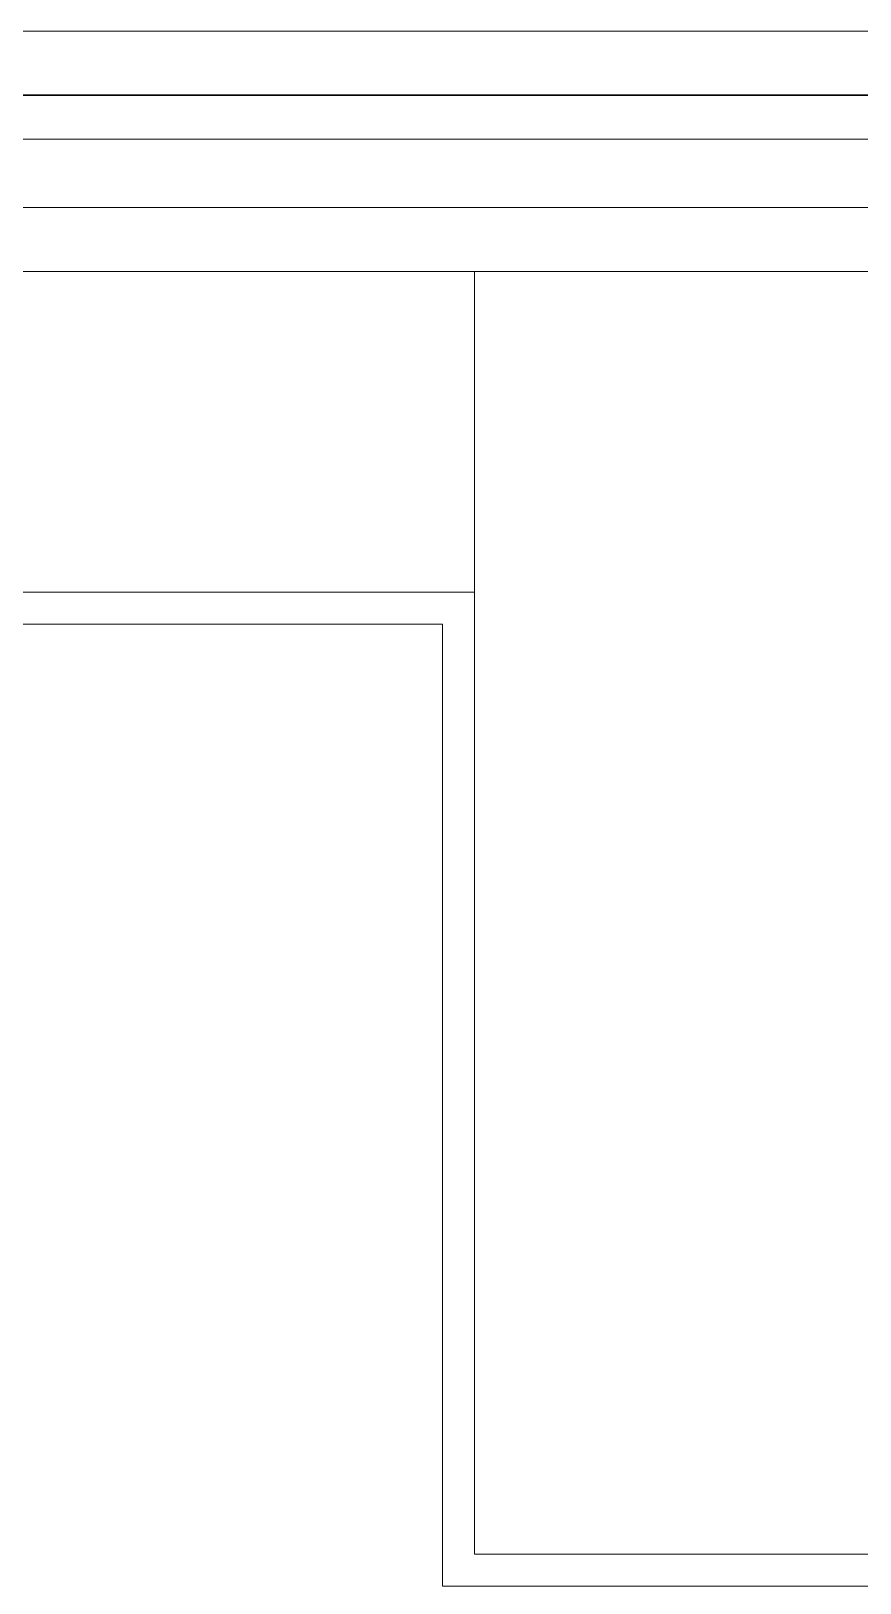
# Model space of a CAD drawing. Extents: x -2050 to 29725, y -1777 to 6820.
# Drawn here: x 15844.8 to 15896.5, y 2743.2 to 2840 of the extents above; entities that cross this region are included whole.
import ezdxf

# ---------------------------------------------------------------- set-up
doc = ezdxf.new("R2010")
doc.units = 0
doc.header["$LTSCALE"] = 25
doc.header["$MEASUREMENT"] = 0
doc.layers.get('0').update_dxf_attribs({"color": 9, "lineweight": 9})
for name, color, linetype, lineweight in [('00', 9, 'Continuous', 9), ('01', 9, 'Continuous', 9), ('06D', 9, 'Continuous', 9), ('10', 9, 'Continuous', 9), ('14', 9, 'Continuous', 9), ('33', 9, 'BATTING', 9), ('40B', 9, 'Continuous', 9)]:
    doc.layers.add(name, color=color, linetype=linetype, lineweight=lineweight)
doc.linetypes.add('BATTING', pattern='A,0.0001,-0.1,[134,ltypeshp.shx,S=0.1,R=0,X=-0.1,Y=0],-0.2,[134,ltypeshp.shx,S=0.1,R=180,X=0.1,Y=0],-0.1', length=0.4001)

# ---------------------------------------------------------------- blocks, each defined once
blk = doc.blocks.new('p-kolon_80x80')
blk.add_lwpolyline([(-40, -40), (40, -40), (40, 40), (-40, 40)], close=True)
blk = doc.blocks.new('p-2. kat planı')
at = {"layer": '00'}
blk.add_lwpolyline([(15872.5, 2825), (15800, 2825), (15800, 2805), (15872.5, 2805)], close=True, dxfattribs=at)
at = {"layer": '06D'}
for points in [[(16687.5, 2206.694), (16687.5, 2840), (15800, 2840)], [(16680.701, 2214.694), (16680.707, 2833.203), (15800, 2833.258)]]:
    blk.add_lwpolyline(points, dxfattribs=at)
at = {"layer": '10', "const_width": 0.1}
blk.add_lwpolyline([(16683.5, 2206.694), (16683.5, 2836), (15793.552, 2836)], dxfattribs=at)
at = {"layer": '14'}
blk.add_lwpolyline([(15798, 2819.3), (15798, 2803), (15800, 2803), (15870.5, 2803), (15870.5, 2743), (15935.5, 2743), (15935.5, 2447), (15870.5, 2447), (15870.5, 2363), (15959.5, 2363), (15959.5, 2382), (15954.5, 2382), (15954.5, 2618), (15959.5, 2618), (15959.5, 2637), (15954.5, 2637), (15954.5, 2803), (16190.5, 2803)], dxfattribs=at)
at = {"layer": '33', "ltscale": 0.4}
blk.add_lwpolyline([(16676.499, 2214.694), (16676.499, 2829), (15800, 2829)], dxfattribs=at)
at = {"layer": '40B'}
blk.add_lwpolyline([(15254.5, 2364.214), (15945, 2365), (15945, 2825), (15254.5, 2825)], close=True, dxfattribs=at)
at = {"layer": '01'}
blk.add_blockref('p-kolon_80x80', (15912.5, 2785), dxfattribs=at)

msp = doc.modelspace()

# ---------------------------------------------------------------- block references
msp.add_blockref('p-2. kat planı', (0, 0))

doc.saveas('drawing.dxf')
